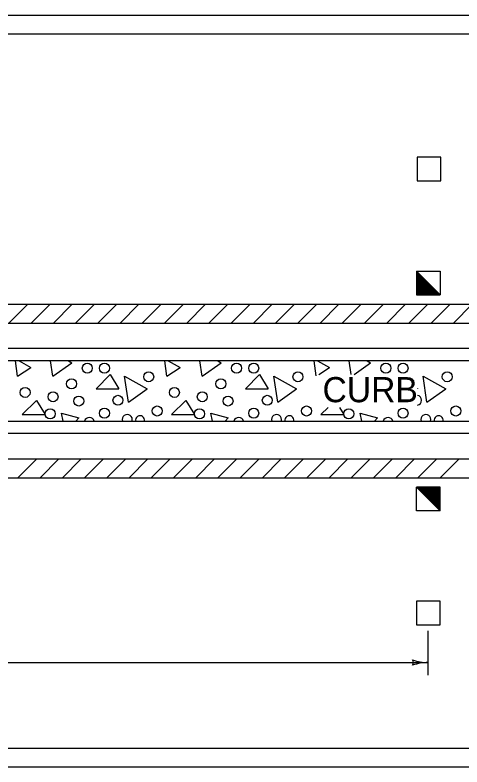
# Model space of a CAD drawing. Extents: x 1000 to 1036.3, y 1000 to 1022.
# Drawn here: x 1018.56 to 1022.11, y 1006.84 to 1012.82 of the extents above; entities that cross this region are included whole.
import ezdxf

# ---------------------------------------------------------------- set-up
doc = ezdxf.new("R2010")
doc.units = 0
doc.layers.add('Level 1', color=7, linetype='Continuous')

msp = doc.modelspace()

# ---------------------------------------------------------------- linework, layer by layer
at = {"layer": 'Level 1'}
for p, q in [((1021.7513, 1010.7812), (1021.9388, 1010.7812)), ((1021.9388, 1010.5937), (1021.7513, 1010.7812)), ((1021.7513, 1010.7812), (1021.7513, 1010.5937)), ((1021.7563, 1010.7762), (1021.7563, 1010.5937)), ((1021.7613, 1010.7712), (1021.7613, 1010.5937)), ((1021.7663, 1010.7662), (1021.7663, 1010.5937)), ((1021.7713, 1010.7612), (1021.7713, 1010.5937)), ((1021.9388, 1010.7812), (1021.9388, 1010.5937)), ((1021.7763, 1010.7562), (1021.7763, 1010.5937)), ((1021.7813, 1010.7512), (1021.7813, 1010.5937)), ((1021.7863, 1010.7462), (1021.7863, 1010.5937)), ((1021.7913, 1010.7412), (1021.7913, 1010.5937)), ((1021.7963, 1010.7362), (1021.7963, 1010.5937)), ((1021.8013, 1010.7312), (1021.8013, 1010.5937)), ((1021.8063, 1010.7262), (1021.8063, 1010.5937)), ((1021.8113, 1010.7212), (1021.8113, 1010.5937)), ((1021.8163, 1010.7162), (1021.8163, 1010.5937)), ((1021.8213, 1010.7112), (1021.8213, 1010.5937)), ((1021.8263, 1010.7062), (1021.8263, 1010.5937)), ((1021.8313, 1010.7012), (1021.8313, 1010.5937)), ((1021.8363, 1010.6962), (1021.8363, 1010.5937)), ((1021.8413, 1010.6912), (1021.8413, 1010.5937)), ((1021.8463, 1010.6862), (1021.8463, 1010.5937)), ((1021.8513, 1010.6812), (1021.8513, 1010.5937)), ((1021.8563, 1010.6762), (1021.8563, 1010.5937)), ((1021.8613, 1010.6712), (1021.8613, 1010.5937)), ((1021.8663, 1010.6662), (1021.8663, 1010.5937)), ((1021.8713, 1010.6612), (1021.8713, 1010.5937)), ((1021.8763, 1010.6562), (1021.8763, 1010.5937)), ((1021.8813, 1010.6512), (1021.8813, 1010.5937)), ((1021.8863, 1010.6462), (1021.8863, 1010.5937)), ((1021.8913, 1010.6412), (1021.8913, 1010.5937)), ((1021.7513, 1010.5937), (1021.9388, 1010.5937)), ((1021.8963, 1010.6362), (1021.8963, 1010.5937)), ((1021.9013, 1010.6312), (1021.9013, 1010.5937)), ((1021.9063, 1010.6262), (1021.9063, 1010.5937)), ((1021.9113, 1010.6212), (1021.9113, 1010.5937)), ((1021.9163, 1010.6162), (1021.9163, 1010.5937)), ((1021.9213, 1010.6112), (1021.9213, 1010.5937)), ((1021.9263, 1010.6062), (1021.9263, 1010.5937)), ((1021.9313, 1010.6012), (1021.9313, 1010.5937)), ((1018.5094, 1010.3687), (1018.6594, 1010.5187)), ((1018.6863, 1010.3687), (1018.8363, 1010.5187)), ((1018.863, 1010.3687), (1019.013, 1010.5187)), ((1019.0398, 1010.3687), (1019.1898, 1010.5187)), ((1019.2166, 1010.3687), (1019.3666, 1010.5187)), ((1019.3933, 1010.3687), (1019.5433, 1010.5187)), ((1019.5701, 1010.3687), (1019.7201, 1010.5187)), ((1019.7469, 1010.3687), (1019.8969, 1010.5187)), ((1019.9237, 1010.3687), (1020.0737, 1010.5187)), ((1020.1004, 1010.3687), (1020.2504, 1010.5187)), ((1020.2772, 1010.3687), (1020.4272, 1010.5187)), ((1020.454, 1010.3687), (1020.604, 1010.5187)), ((1020.6308, 1010.3687), (1020.7808, 1010.5187)), ((1020.8075, 1010.3687), (1020.9575, 1010.5187)), ((1020.9843, 1010.3687), (1021.1343, 1010.5187)), ((1021.1611, 1010.3687), (1021.3111, 1010.5187)), ((1021.3378, 1010.3687), (1021.4878, 1010.5187)), ((1021.5147, 1010.3687), (1021.6647, 1010.5187)), ((1021.6914, 1010.3687), (1021.8414, 1010.5187)), ((1021.8682, 1010.3687), (1022.0182, 1010.5187)), ((1022.045, 1010.3687), (1022.195, 1010.5187)), ((1034.725, 1010.1687), (1007.725, 1010.1687)), ((1034.725, 1010.0687), (1007.725, 1010.0687)), ((1018.8598, 1009.9477), (1019.0098, 1010.0539)), ((1020.0473, 1009.9477), (1020.1973, 1010.0539)), ((1021.255, 1009.962), (1021.3848, 1010.0539)), ((1018.5785, 1009.9477), (1018.6848, 1010.0164)), ((1019.766, 1009.9477), (1019.8723, 1010.0164)), ((1020.9757, 1009.962), (1021.0598, 1010.0164)), ((1019.2035, 1009.8477), (1019.3848, 1009.8477)), ((1019.4598, 1009.7414), (1019.6098, 1009.8477)), ((1020.391, 1009.8477), (1020.5723, 1009.8477)), ((1020.6473, 1009.7414), (1020.7973, 1009.8477)), ((1021.7586, 1009.8477), (1021.7598, 1009.8477)), ((1021.8348, 1009.7414), (1021.9848, 1009.8477)), ((1018.616, 1009.6414), (1018.7973, 1009.6414)), ((1019.8035, 1009.6414), (1019.9848, 1009.6414)), ((1020.991, 1009.6414), (1021.1723, 1009.6414)), ((1007.725, 1009.5903), (1034.725, 1009.5903)), ((1019.0413, 1009.5903), (1019.066, 1009.6164)), ((1020.2288, 1009.5903), (1020.2535, 1009.6164)), ((1021.4163, 1009.5903), (1021.441, 1009.6164)), ((1034.725, 1009.4903), (1007.725, 1009.4903)), ((1018.581, 1009.1403), (1018.731, 1009.2903)), ((1018.7578, 1009.1403), (1018.9078, 1009.2903)), ((1018.9346, 1009.1403), (1019.0846, 1009.2903)), ((1019.1113, 1009.1403), (1019.2613, 1009.2903)), ((1019.2882, 1009.1403), (1019.4382, 1009.2903)), ((1019.4649, 1009.1403), (1019.6149, 1009.2903)), ((1019.6417, 1009.1403), (1019.7917, 1009.2903)), ((1019.8185, 1009.1403), (1019.9685, 1009.2903)), ((1019.9953, 1009.1403), (1020.1453, 1009.2903)), ((1020.172, 1009.1403), (1020.322, 1009.2903)), ((1020.3488, 1009.1403), (1020.4988, 1009.2903)), ((1020.5256, 1009.1403), (1020.6756, 1009.2903)), ((1020.7023, 1009.1403), (1020.8523, 1009.2903)), ((1020.8792, 1009.1403), (1021.0292, 1009.2903)), ((1021.0559, 1009.1403), (1021.2059, 1009.2903)), ((1021.2327, 1009.1403), (1021.3827, 1009.2903)), ((1021.4095, 1009.1403), (1021.5595, 1009.2903)), ((1021.5863, 1009.1403), (1021.7363, 1009.2903)), ((1021.763, 1009.1403), (1021.913, 1009.2903)), ((1021.9398, 1009.1403), (1022.0898, 1009.2903)), ((1021.7513, 1008.8778), (1021.7513, 1009.0653)), ((1021.9388, 1009.0653), (1021.7513, 1009.0653)), ((1021.7513, 1009.0653), (1021.9388, 1008.8778)), ((1021.7588, 1009.0578), (1021.7588, 1009.0653)), ((1021.7638, 1009.0528), (1021.7638, 1009.0653)), ((1021.7688, 1009.0478), (1021.7688, 1009.0653)), ((1021.7738, 1009.0428), (1021.7738, 1009.0653)), ((1021.7788, 1009.0378), (1021.7788, 1009.0653)), ((1021.7838, 1009.0328), (1021.7838, 1009.0653)), ((1021.7888, 1009.0278), (1021.7888, 1009.0653)), ((1021.7938, 1009.0228), (1021.7938, 1009.0653)), ((1021.7988, 1009.0178), (1021.7988, 1009.0653)), ((1021.8038, 1009.0128), (1021.8038, 1009.0653)), ((1021.8088, 1009.0078), (1021.8088, 1009.0653)), ((1021.8138, 1009.0028), (1021.8138, 1009.0653)), ((1021.8188, 1008.9978), (1021.8188, 1009.0653)), ((1021.8238, 1008.9928), (1021.8238, 1009.0653)), ((1021.8288, 1008.9878), (1021.8288, 1009.0653)), ((1021.8338, 1008.9828), (1021.8338, 1009.0653)), ((1021.8388, 1008.9778), (1021.8388, 1009.0653)), ((1021.8438, 1008.9728), (1021.8438, 1009.0653)), ((1021.8488, 1008.9678), (1021.8488, 1009.0653)), ((1021.8538, 1008.9628), (1021.8538, 1009.0653)), ((1021.8588, 1008.9578), (1021.8588, 1009.0653)), ((1021.8638, 1008.9528), (1021.8638, 1009.0653)), ((1021.8688, 1008.9478), (1021.8688, 1009.0653)), ((1021.8738, 1008.9428), (1021.8738, 1009.0653)), ((1021.8788, 1008.9378), (1021.8788, 1009.0653)), ((1021.8838, 1008.9328), (1021.8838, 1009.0653)), ((1021.8888, 1008.9278), (1021.8888, 1009.0653)), ((1021.8938, 1008.9228), (1021.8938, 1009.0653)), ((1021.8988, 1008.9178), (1021.8988, 1009.0653)), ((1021.9038, 1008.9128), (1021.9038, 1009.0653)), ((1021.9088, 1008.9078), (1021.9088, 1009.0653)), ((1021.9138, 1008.9028), (1021.9138, 1009.0653)), ((1021.9188, 1008.8978), (1021.9188, 1009.0653)), ((1021.9238, 1008.8928), (1021.9238, 1009.0653)), ((1021.9288, 1008.8878), (1021.9288, 1009.0653)), ((1021.9338, 1008.8828), (1021.9338, 1009.0653)), ((1021.9388, 1008.8778), (1021.9388, 1009.0653)), ((1021.9388, 1008.8778), (1021.7513, 1008.8778)), ((1021.845, 1007.5703), (1021.845, 1007.9216)), ((1017.1498, 1007.6703), (1021.845, 1007.6703))]:
    msp.add_line(p, q, dxfattribs=at)
for points in [[(1007.725, 1012.8187), (1034.725, 1012.8187)], [(1007.725, 1012.6687), (1034.725, 1012.6687)], [(1007.725, 1010.5187), (1034.725, 1010.5187)], [(1007.725, 1010.3687), (1034.725, 1010.3687)], [(1018.5785, 1009.9477), (1018.562, 1010.0687)], [(1018.5898, 1010.0687), (1018.6848, 1010.0164)], [(1018.8598, 1009.9477), (1018.8414, 1010.0687)], [(1018.983, 1010.0687), (1019.0098, 1010.0539)], [(1019.766, 1009.9477), (1019.7495, 1010.0687)], [(1019.7773, 1010.0687), (1019.8723, 1010.0164)], [(1020.0473, 1009.9477), (1020.0289, 1010.0687)], [(1020.1705, 1010.0687), (1020.1973, 1010.0539)], [(1020.9531, 1009.9508), (1020.937, 1010.0687)], [(1020.9648, 1010.0687), (1021.0598, 1010.0164)], [(1021.2326, 1009.962), (1021.2164, 1010.0687)], [(1021.358, 1010.0687), (1021.3848, 1010.0539)], [(1019.2035, 1009.8477), (1019.316, 1009.9602), (1019.3848, 1009.8477)], [(1019.4598, 1009.7414), (1019.4285, 1009.9477), (1019.6098, 1009.8477)], [(1020.391, 1009.8477), (1020.5035, 1009.9602), (1020.5723, 1009.8477)], [(1020.6473, 1009.7414), (1020.616, 1009.9477), (1020.7973, 1009.8477)], [(1021.8348, 1009.7414), (1021.8035, 1009.9477), (1021.9848, 1009.8477)], [(1021.7586, 1009.8496), (1021.7598, 1009.8477)], [(1018.616, 1009.6414), (1018.7285, 1009.7539), (1018.7973, 1009.6414)], [(1019.8035, 1009.6414), (1019.916, 1009.7539), (1019.9848, 1009.6414)], [(1020.991, 1009.6414), (1021.0475, 1009.6979)], [(1021.1378, 1009.6979), (1021.1723, 1009.6414)], [(1018.9418, 1009.5903), (1018.9285, 1009.6539), (1019.066, 1009.6164)], [(1020.1293, 1009.5903), (1020.116, 1009.6539), (1020.2535, 1009.6164)], [(1021.3168, 1009.5903), (1021.3035, 1009.6539), (1021.441, 1009.6164)], [(1007.725, 1009.2903), (1034.725, 1009.2903)], [(1007.725, 1009.1403), (1034.725, 1009.1403)], [(1007.725, 1006.9903), (1034.725, 1006.9903)], [(1007.725, 1006.8403), (1034.725, 1006.8403)]]:
    msp.add_lwpolyline(points, dxfattribs=at)
for points in [[(1021.7563, 1011.4999), (1021.9438, 1011.4999), (1021.9438, 1011.6874), (1021.7563, 1011.6874)], [(1021.7513, 1007.9716), (1021.9388, 1007.9716), (1021.9388, 1008.1591), (1021.7513, 1008.1591)]]:
    msp.add_lwpolyline(points, close=True, dxfattribs=at)
for centre in [(1019.1329, 1010.0112), (1019.2691, 1010.0112), (1020.3204, 1010.0112), (1020.4566, 1010.0112), (1021.5079, 1010.0112), (1021.6441, 1010.0112), (1019.6211, 1009.943), (1020.8086, 1009.943), (1021.9961, 1009.943), (1019.0079, 1009.8862), (1020.1954, 1009.8862), (1018.6381, 1009.8181), (1018.8603, 1009.784), (1019.8256, 1009.8181), (1020.0478, 1009.784), (1019.0648, 1009.7499), (1019.377, 1009.7557), (1020.2523, 1009.7499), (1020.5645, 1009.7557), (1018.8376, 1009.6478), (1019.2691, 1009.6535), (1019.6893, 1009.6705), (1020.0251, 1009.6478), (1020.4566, 1009.6535), (1020.8768, 1009.6705), (1021.2126, 1009.6478), (1021.6441, 1009.6535), (1022.0643, 1009.6705)]:
    msp.add_circle(centre, 0.0398, dxfattribs=at)
for centre, radius, start, end in [((1021.752, 1009.7557), 0.0398, 279.53187, 80.46813), ((1019.4508, 1009.6024), 0.0398, 342.39604, 197.60396), ((1019.553, 1009.5967), 0.0359, 349.84097, 190.15903), ((1020.6383, 1009.6024), 0.0398, 342.39604, 197.60396), ((1020.7405, 1009.5967), 0.0359, 349.84097, 190.15903), ((1021.8258, 1009.6024), 0.0398, 342.39604, 197.60396), ((1021.928, 1009.5967), 0.0359, 349.84097, 190.15903), ((1019.1499, 1009.5796), 0.0398, 15.65694, 164.34306), ((1020.3374, 1009.5796), 0.0398, 15.65694, 164.34306), ((1021.5249, 1009.5796), 0.0398, 15.65694, 164.34306), ((1021.6965, 1007.6704), 0.0312, 318.7746, 40.89129), ((1021.845, 1007.2797), 0.3906, 90, 108.66878), ((1021.845, 1008.061), 0.3906, 251.34716, 269.99389), ((1021.845, 1007.2797), 0.3906, 89.98778, 90)]:
    msp.add_arc(centre, radius, start, end, dxfattribs=at)

# ---------------------------------------------------------------- texts
msp.add_text('CURB', height=0.2, dxfattribs=at).set_placement((1021.0041, 1009.7403))

doc.saveas('drawing.dxf')
